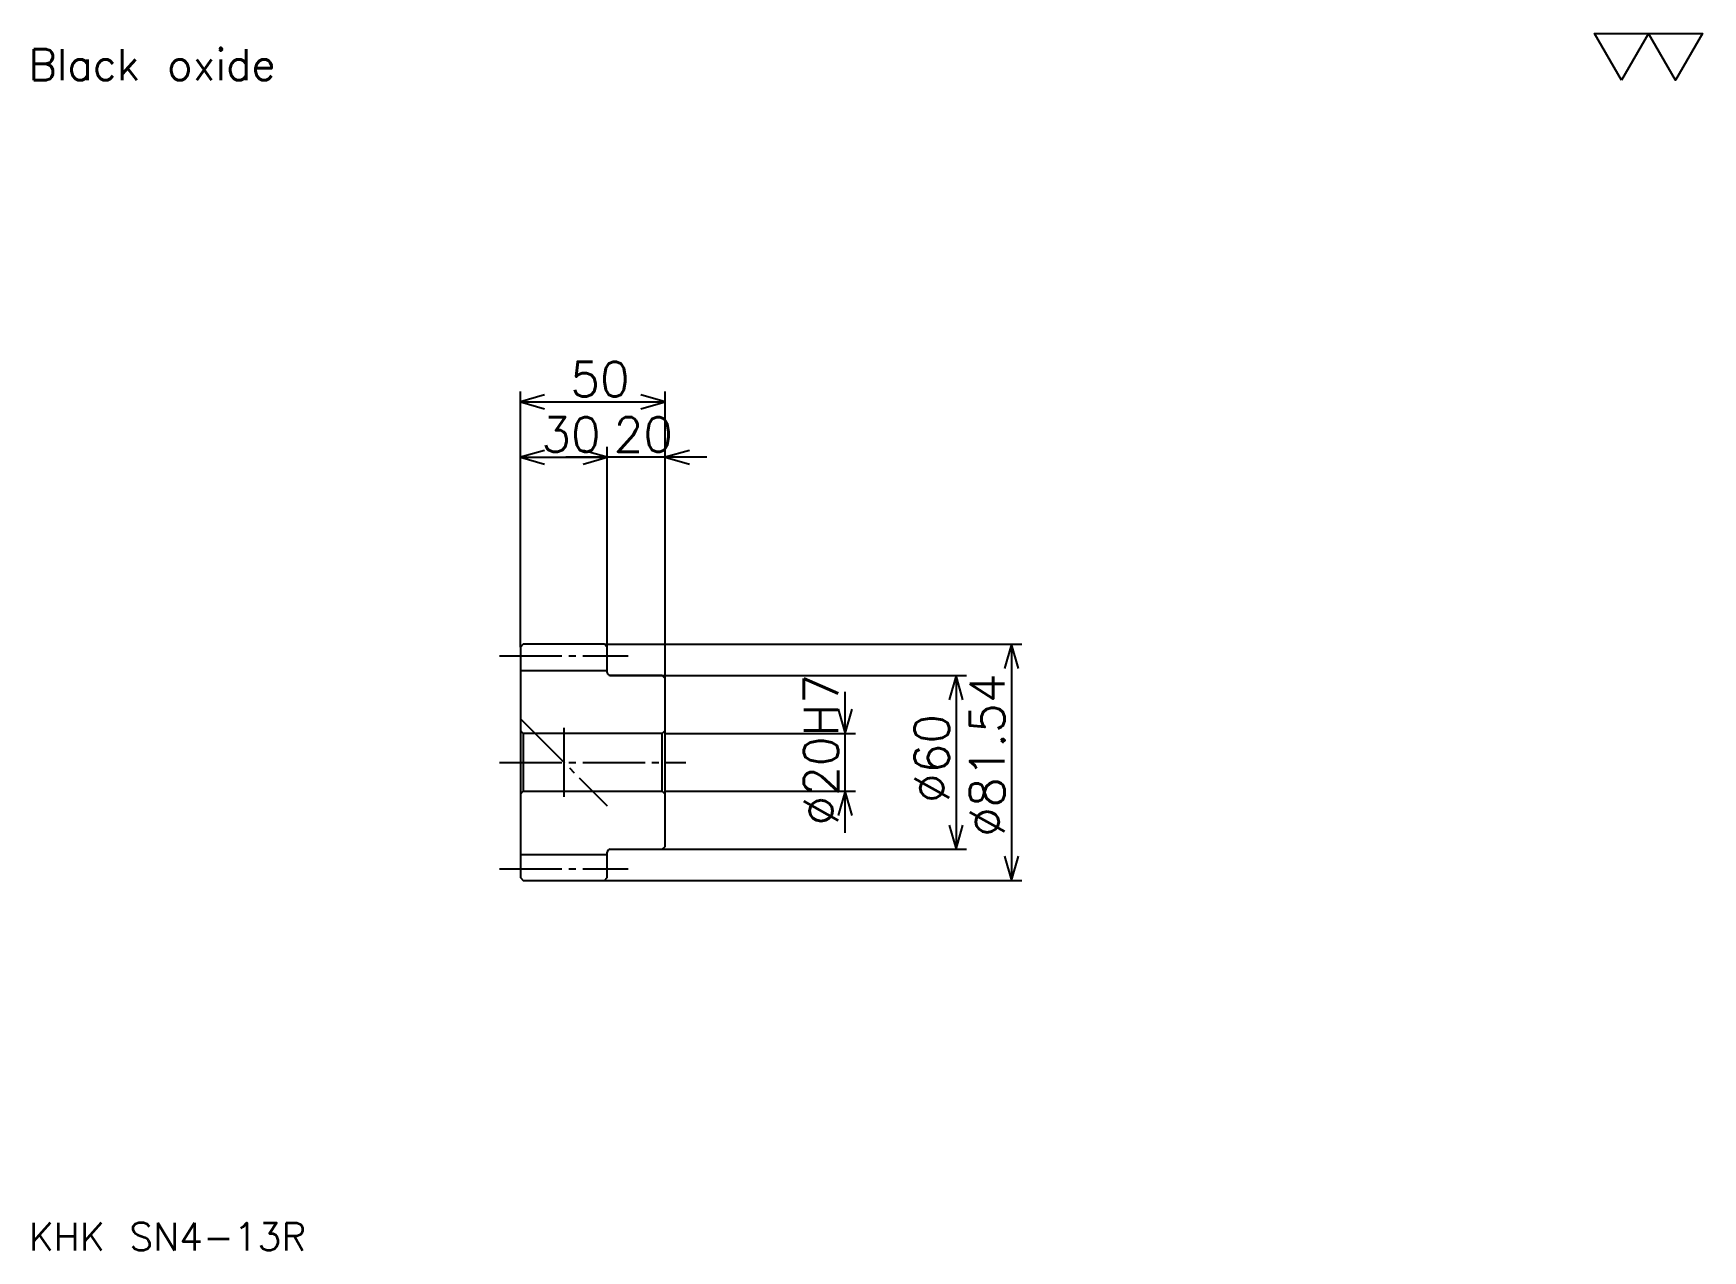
# Model space of a CAD drawing. Extents: x 26 to 602, y 26 to 447.
import ezdxf

# ---------------------------------------------------------------- set-up
doc = ezdxf.new("R2010")
doc.units = 0
doc.linetypes.add('DASHDOT', pattern=[28.695651, 21.521739, -2.391304, 2.391304, -2.391304])
doc.layers.get('0').update_dxf_attribs({"linetype": 'CONTINUOUS'})
doc.layers.add('DASHDOT', color=6, linetype='DASHDOT')
doc.styles.add('KANJI', font='TXT', dxfattribs={"bigfont": 'BIGFONT'})

msp = doc.modelspace()

# ---------------------------------------------------------------- linework, layer by layer
at = {"color": 5}
for p, q in [((193.695663, 235.660858), (193.695663, 322.943481)), ((243.695663, 235.660858), (243.695663, 322.943481)), ((193.695663, 319.356506), (243.695663, 319.356506)), ((193.695663, 300.226074), (223.695663, 300.226074)), ((258.043488, 300.226074), (209.347839, 300.226074)), ((223.695663, 235.660858), (223.695663, 303.813019)), ((193.695663, 234.660858), (193.695663, 235.660858)), ((222.695663, 235.660858), (243.695663, 235.660858)), ((223.695663, 234.660858), (223.695663, 235.660858)), ((243.695663, 235.660858), (366.847839, 235.660858)), ((243.695663, 223.891296), (243.695663, 235.660858)), ((363.260864, 235.660858), (363.260864, 154.121735)), ((224.695663, 224.891296), (243.695663, 224.891296)), ((243.695663, 224.891296), (347.717407, 224.891296)), ((344.130432, 224.891296), (344.130432, 164.891296)), ((305.869568, 170.543472), (305.869568, 219.23912)), ((243.695663, 204.891296), (309.456543, 204.891296)), ((243.695663, 184.891296), (309.456543, 184.891296)), ((224.695663, 164.891296), (243.695663, 164.891296)), ((243.695663, 164.891296), (347.717407, 164.891296)), ((222.695663, 154.121735), (243.695663, 154.121735)), ((243.695663, 154.121735), (366.847839, 154.121735))]:
    msp.add_line(p, q, dxfattribs=at)
at = {"color": 4}
for p, q in [((193.695663, 226.660858), (223.695663, 226.660858)), ((194.695663, 204.891296), (194.695663, 184.891296)), ((242.695663, 204.891296), (243.695663, 205.891296)), ((242.695663, 184.891296), (243.695663, 183.891296)), ((193.695663, 163.121735), (223.695663, 163.121735))]:
    msp.add_line(p, q, dxfattribs=at)
at = {"color": 7}
msp.add_line((208.695663, 206.847824), (208.695663, 182.934769), dxfattribs=at)
msp.add_lwpolyline([(573.913025, 430.434784), (564.586914, 446.600006), (601.891296, 446.600006), (592.565186, 430.434784), (583.239136, 446.600006), (573.913025, 430.434784)], dxfattribs=at)
at = {"color": 5}
for points in [[(202.065231, 321.747803), (193.695663, 319.356506), (202.065231, 316.96521)], [(235.326096, 316.96521), (243.695663, 319.356506), (235.326096, 321.747803)], [(202.065231, 302.617371), (193.695663, 300.226074), (202.065231, 297.834778)], [(215.326096, 297.834778), (223.695663, 300.226074), (215.326096, 302.617371)], [(215.326096, 297.834778), (223.695663, 300.226074), (215.326096, 302.617371)], [(252.065231, 302.617371), (243.695663, 300.226074), (252.065231, 297.834778)], [(365.652191, 227.29129), (363.260864, 235.660858), (360.869568, 227.29129)], [(346.521759, 216.521729), (344.130432, 224.891296), (341.739136, 216.521729)], [(303.478271, 213.260864), (305.869568, 204.891296), (308.260864, 213.260864)], [(308.260864, 176.521729), (305.869568, 184.891296), (303.478271, 176.521729)], [(341.739136, 173.260864), (344.130432, 164.891296), (346.521759, 173.260864)], [(360.869568, 162.491302), (363.260864, 154.121735), (365.652191, 162.491302)]]:
    msp.add_lwpolyline(points, dxfattribs=at)
at = {"color": 4}
for points in [[(223.695663, 225.891296), (223.695663, 234.660858), (222.695663, 235.660858), (194.695663, 235.660858), (193.695663, 234.660858), (193.695663, 183.891296)], [(224.695663, 164.891296), (242.695663, 164.891296), (243.695663, 165.891296), (243.695663, 223.891296), (242.695663, 224.891296), (224.695663, 224.891296)], [(193.695663, 183.891296), (194.695663, 184.891296), (242.695663, 184.891296), (242.695663, 204.891296), (194.695663, 204.891296), (193.695663, 205.891296)], [(193.695663, 183.891296), (193.695663, 155.121735), (194.695663, 154.121735), (222.695663, 154.121735), (223.695663, 155.121735), (223.695663, 163.891296)]]:
    msp.add_lwpolyline(points, dxfattribs=at)
for centre, start, end in [((224.695663, 225.891296), 180, 270), ((224.695663, 163.891296), 90, 180)]:
    msp.add_arc(centre, 1, start, end, dxfattribs=at)
at = {"layer": 'DASHDOT', "color": 7}
for p, q in [((186.521744, 231.660858), (230.869568, 231.660858)), ((193.695663, 209.891296), (223.695663, 179.891296)), ((186.521744, 194.891296), (250.869568, 194.891296)), ((186.521744, 158.121735), (230.869568, 158.121735))]:
    msp.add_line(p, q, dxfattribs=at)

# ---------------------------------------------------------------- texts
at = {"color": 7, "style": 'KANJI'}
for s, height, p in [('Black oxide', 10.76087, (23.913044, 430.434784)), ('50', 11.956522, (210.92392, 321.269531)), ('30', 11.956522, (200.92392, 302.139099)), ('20', 11.956522, (225.92392, 302.139099)), ('KHK SN4-13R', 9.565217, (23.913044, 26.304348))]:
    msp.add_text(s, height=height, dxfattribs=at).set_placement(p)
for s, p in [('%%c20H7', (303.478271, 173.070648)), ('%%c81.54', (360.869568, 169.184784)), ('%%c60', (341.739136, 180.842377))]:
    msp.add_text(s, height=11.956522, rotation=90, dxfattribs=at).set_placement(p)

doc.saveas('drawing.dxf')
